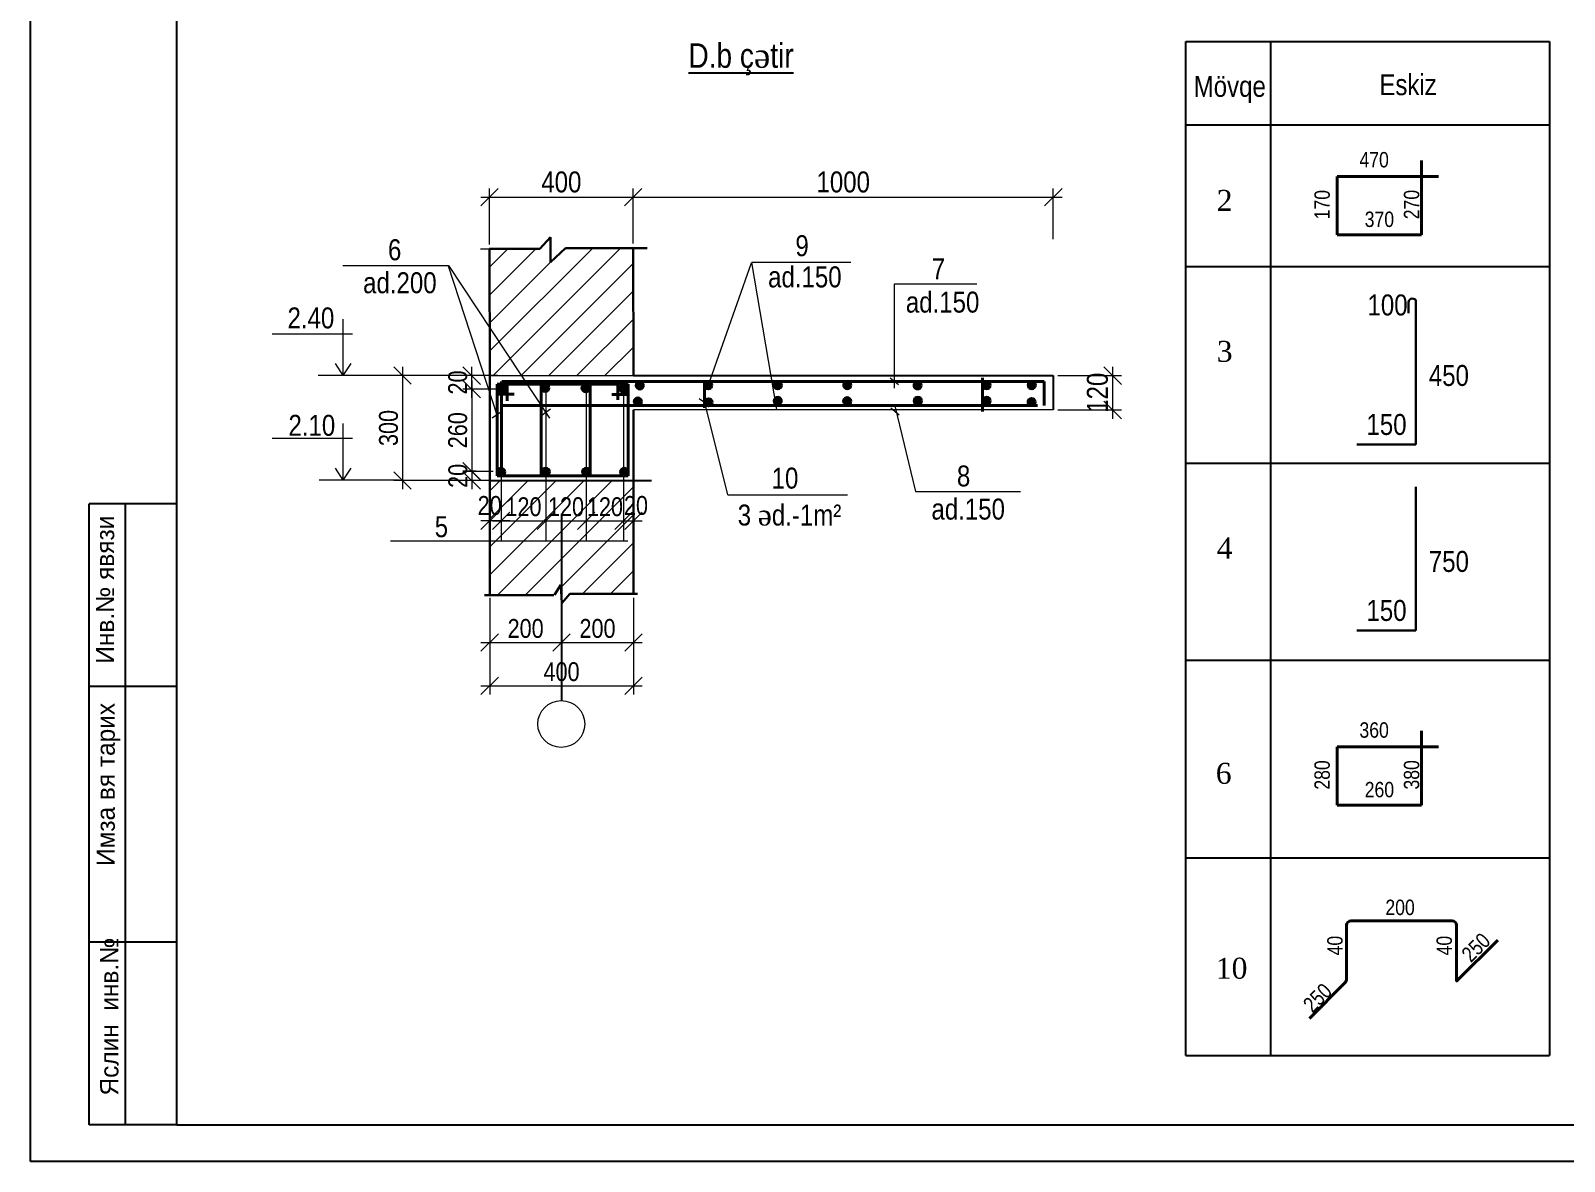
# Model space of a CAD drawing. Header units: millimetres. Extents: x 806395 to 1617731, y -246149 to 193681.
# Drawn here: x 1575733 to 1597666, y -214597 to -198425 of the extents above; entities that cross this region are included whole.
import ezdxf

# ---------------------------------------------------------------- set-up
doc = ezdxf.new("R2010")
doc.units = ezdxf.units.MM
for name, color, linetype, lineweight in [('dim', 7, 'Continuous', 9), ('Olchu', 142, 'Continuous', 9), ('rigel A1', 255, 'Continuous', 40), ('РАЗМЕРЫ', 80, 'Continuous', 9)]:
    doc.layers.add(name, color=color, linetype=linetype, lineweight=lineweight)
doc.styles.add('CP_ATTR', font='A3TI(LA).TTF')
doc.styles.get("Standard").update_dxf_attribs({"font": 'times.ttf'})
doc.styles.add('style1', font='A3TI(LA).TTF', dxfattribs={"height": 400})
doc.styles.add('style6', font='ARIALN.TTF', dxfattribs={"height": 300})
doc.dimstyles.new('DIM_100', dxfattribs={"dimscale": 100, "dimtxt": 400, "dimasz": 2.5, "dimexe": 1.25, "dimexo": 0.625, "dimtad": 1, "dimdec": 0, "dimtxsty": 'style1', "dimblk": 'OBLIQUE', "dimcen": 2.5, "dimdle": 1.25, "dimclrd": 251, "dimclre": 251, "dimaunit": 1, "dimadec": 3, "dimazin": 0, "dimtfac": 1, "dimtdec": 0, "dimtmove": 1, "dimatfit": 3, "dimfxl": 1.25, "dimlwd": 13, "dimlwe": 5, "dimarcsym": 0})

# ---------------------------------------------------------------- blocks, each defined once
blk = doc.blocks.new('_Oblique')
at = {"color": 0, "linetype": 'ByBlock', "lineweight": -2}
blk.add_line((-0.5, -0.5), (0.5, 0.5), dxfattribs=at)
blk = doc.blocks.new('*D265')
at = {"color": 251, "linetype": 'ByBlock', "lineweight": 13, "transparency": 16777216}
blk.add_line((1582040, -203679), (1582040, -203234), dxfattribs=at)
at = {"color": 251, "lineweight": 5, "transparency": 16777216}
for p, q in [((1582414, -203359), (1581915, -203359)), ((1582414, -203554), (1581915, -203554))]:
    blk.add_line(p, q, dxfattribs=at)
at = {"layer": 'Defpoints', "color": 0, "transparency": 16777216}
for p in [(1582040, -203359), (1582477, -203359), (1582477, -203554)]:
    blk.add_point(p, dxfattribs=at)
at = {"color": 251, "lineweight": 13, "transparency": 16777216, "xscale": 250, "yscale": 250, "zscale": 250}
for p, rotation in [((1582040, -203359), 90), ((1582040, -203554), 270)]:
    blk.add_blockref('_Oblique', p, dxfattribs=dict(at, rotation=rotation))
at = {"color": 0, "transparency": 16777216, "insert": (1581840, -203457), "char_height": 300, "attachment_point": 5, "rotation": 90, "style": 'style6'}
blk.add_mtext('{\\H0.9x;20}', dxfattribs=at)
blk = doc.blocks.new('*D266')
at = {"color": 251, "lineweight": 5, "transparency": 16777216}
for p, q in [((1582295, -201484), (1582295, -200682)), ((1584349, -201471), (1584349, -200682))]:
    blk.add_line(p, q, dxfattribs=at)
at = {"color": 251, "linetype": 'ByBlock', "lineweight": 13, "transparency": 16777216}
blk.add_line((1582170, -200807), (1584474, -200807), dxfattribs=at)
at = {"layer": 'Defpoints', "color": 0, "transparency": 16777216}
for p in [(1584349, -200807), (1582295, -201547), (1584349, -201534)]:
    blk.add_point(p, dxfattribs=at)
at = {"color": 251, "lineweight": 13, "transparency": 16777216, "xscale": 250, "yscale": 250, "zscale": 250, "rotation": 180}
blk.add_blockref('_Oblique', (1582295, -200807), dxfattribs=at)
at = {"color": 251, "lineweight": 13, "transparency": 16777216, "xscale": 250, "yscale": 250, "zscale": 250}
blk.add_blockref('_Oblique', (1584349, -200807), dxfattribs=at)
at = {"color": 0, "transparency": 16777216, "insert": (1583322, -200591), "char_height": 300, "attachment_point": 5, "style": 'style6'}
blk.add_mtext('400', dxfattribs=at)
blk = doc.blocks.new('*D267')
at = {"color": 251, "lineweight": 5, "transparency": 16777216}
for p, q in [((1584349, -201409), (1584349, -200682)), ((1590357, -201409), (1590357, -200682))]:
    blk.add_line(p, q, dxfattribs=at)
at = {"color": 251, "linetype": 'ByBlock', "lineweight": 13, "transparency": 16777216}
blk.add_line((1584224, -200807), (1590482, -200807), dxfattribs=at)
at = {"layer": 'Defpoints', "color": 0, "transparency": 16777216}
for p in [(1590357, -200807), (1584349, -201471), (1590357, -201471)]:
    blk.add_point(p, dxfattribs=at)
at = {"color": 251, "lineweight": 13, "transparency": 16777216, "xscale": 250, "yscale": 250, "zscale": 250, "rotation": 180}
blk.add_blockref('_Oblique', (1584349, -200807), dxfattribs=at)
at = {"color": 251, "lineweight": 13, "transparency": 16777216, "xscale": 250, "yscale": 250, "zscale": 250}
blk.add_blockref('_Oblique', (1590357, -200807), dxfattribs=at)
at = {"color": 0, "transparency": 16777216, "insert": (1587353, -200591), "char_height": 300, "attachment_point": 5, "style": 'style6'}
blk.add_mtext('1000', dxfattribs=at)
blk = doc.blocks.new('*D268')
at = {"color": 251, "linetype": 'ByBlock', "lineweight": 13, "transparency": 16777216}
blk.add_line((1591206, -203234), (1591206, -203975), dxfattribs=at)
at = {"color": 251, "lineweight": 5, "transparency": 16777216}
for p, q in [((1590420, -203359), (1591331, -203359)), ((1590420, -203850), (1591331, -203850))]:
    blk.add_line(p, q, dxfattribs=at)
at = {"layer": 'Defpoints', "color": 0, "transparency": 16777216}
for p in [(1590357, -203359), (1590357, -203850), (1591206, -203850)]:
    blk.add_point(p, dxfattribs=at)
at = {"color": 251, "lineweight": 13, "transparency": 16777216, "xscale": 250, "yscale": 250, "zscale": 250}
for p, rotation in [((1591206, -203359), 90), ((1591206, -203850), 270)]:
    blk.add_blockref('_Oblique', p, dxfattribs=dict(at, rotation=rotation))
at = {"color": 0, "transparency": 16777216, "insert": (1590990, -203604), "char_height": 300, "attachment_point": 5, "rotation": 90, "style": 'style6'}
blk.add_mtext('120', dxfattribs=at)
blk = doc.blocks.new('*D269')
at = {"color": 251, "linetype": 'ByBlock', "lineweight": 13, "transparency": 16777216}
blk.add_line((1581051, -203233), (1581051, -204983), dxfattribs=at)
at = {"color": 251, "lineweight": 5, "transparency": 16777216}
for p, q in [((1581969, -203358), (1580926, -203358)), ((1581969, -204858), (1580926, -204858))]:
    blk.add_line(p, q, dxfattribs=at)
at = {"layer": 'Defpoints', "color": 0, "transparency": 16777216}
for p in [(1582032, -203358), (1581051, -204858), (1582032, -204858)]:
    blk.add_point(p, dxfattribs=at)
at = {"color": 251, "lineweight": 13, "transparency": 16777216, "xscale": 250, "yscale": 250, "zscale": 250}
for p, rotation in [((1581051, -203358), 90), ((1581051, -204858), 270)]:
    blk.add_blockref('_Oblique', p, dxfattribs=dict(at, rotation=rotation))
at = {"color": 0, "transparency": 16777216, "insert": (1580851, -204108), "char_height": 300, "attachment_point": 5, "rotation": 90, "style": 'style6'}
blk.add_mtext('{\\H0.9x;300}', dxfattribs=at)
blk = doc.blocks.new('*D270')
at = {"color": 251, "lineweight": 5, "transparency": 16777216}
for p, q in [((1582297, -206537), (1582297, -207302)), ((1583325, -206545), (1583325, -207302))]:
    blk.add_line(p, q, dxfattribs=at)
at = {"color": 251, "linetype": 'ByBlock', "lineweight": 13, "transparency": 16777216}
blk.add_line((1582172, -207177), (1583450, -207177), dxfattribs=at)
at = {"layer": 'Defpoints', "color": 0, "transparency": 16777216}
for p in [(1582297, -206474), (1583325, -206483), (1583325, -207177)]:
    blk.add_point(p, dxfattribs=at)
at = {"color": 251, "lineweight": 13, "transparency": 16777216, "xscale": 250, "yscale": 250, "zscale": 250, "rotation": 180}
blk.add_blockref('_Oblique', (1582297, -207177), dxfattribs=at)
at = {"color": 251, "lineweight": 13, "transparency": 16777216, "xscale": 250, "yscale": 250, "zscale": 250}
blk.add_blockref('_Oblique', (1583325, -207177), dxfattribs=at)
at = {"color": 0, "transparency": 16777216, "insert": (1582811, -206977), "char_height": 300, "attachment_point": 5, "style": 'style6'}
blk.add_mtext('{\\H0.9x;200}', dxfattribs=at)
blk = doc.blocks.new('*D271')
at = {"color": 251, "lineweight": 5, "transparency": 16777216}
for p, q in [((1583325, -206545), (1583325, -207302)), ((1584353, -206742), (1584353, -207302))]:
    blk.add_line(p, q, dxfattribs=at)
at = {"color": 251, "linetype": 'ByBlock', "lineweight": 13, "transparency": 16777216}
blk.add_line((1583200, -207177), (1584478, -207177), dxfattribs=at)
at = {"layer": 'Defpoints', "color": 0, "transparency": 16777216}
for p in [(1583325, -206483), (1584353, -206679), (1584353, -207177)]:
    blk.add_point(p, dxfattribs=at)
at = {"color": 251, "lineweight": 13, "transparency": 16777216, "xscale": 250, "yscale": 250, "zscale": 250, "rotation": 180}
blk.add_blockref('_Oblique', (1583325, -207177), dxfattribs=at)
at = {"color": 251, "lineweight": 13, "transparency": 16777216, "xscale": 250, "yscale": 250, "zscale": 250}
blk.add_blockref('_Oblique', (1584353, -207177), dxfattribs=at)
at = {"color": 0, "transparency": 16777216, "insert": (1583839, -206977), "char_height": 300, "attachment_point": 5, "style": 'style6'}
blk.add_mtext('{\\H0.9x;200}', dxfattribs=at)
blk = doc.blocks.new('*D272')
at = {"color": 251, "lineweight": 5, "transparency": 16777216}
for p, q in [((1582297, -204804), (1582297, -205562)), ((1582462, -205437), (1582462, -205562))]:
    blk.add_line(p, q, dxfattribs=at)
at = {"color": 251, "linetype": 'ByBlock', "lineweight": 13, "transparency": 16777216}
blk.add_line((1582587, -205437), (1582172, -205437), dxfattribs=at)
at = {"layer": 'Defpoints', "color": 0, "transparency": 16777216}
for p in [(1582297, -204742), (1582297, -205437), (1582462, -205374)]:
    blk.add_point(p, dxfattribs=at)
at = {"color": 251, "lineweight": 13, "transparency": 16777216, "xscale": 250, "yscale": 250, "zscale": 250, "rotation": 180}
blk.add_blockref('_Oblique', (1582297, -205437), dxfattribs=at)
at = {"color": 251, "lineweight": 13, "transparency": 16777216, "xscale": 250, "yscale": 250, "zscale": 250}
blk.add_blockref('_Oblique', (1582462, -205437), dxfattribs=at)
at = {"color": 0, "transparency": 16777216, "insert": (1582297, -205218), "char_height": 300, "attachment_point": 5, "style": 'style6'}
blk.add_mtext('{\\H0.9x;20}', dxfattribs=at)
blk = doc.blocks.new('*D279')
at = {"color": 251, "lineweight": 5, "transparency": 16777216}
for p, q in [((1584353, -204804), (1584353, -205562)), ((1584212, -205437), (1584212, -205562))]:
    blk.add_line(p, q, dxfattribs=at)
at = {"color": 251, "linetype": 'ByBlock', "lineweight": 13, "transparency": 16777216}
blk.add_line((1584087, -205437), (1584478, -205437), dxfattribs=at)
at = {"layer": 'Defpoints', "color": 0, "transparency": 16777216}
for p in [(1584353, -204742), (1584212, -205374), (1584353, -205437)]:
    blk.add_point(p, dxfattribs=at)
at = {"color": 251, "lineweight": 13, "transparency": 16777216, "xscale": 250, "yscale": 250, "zscale": 250, "rotation": 180}
blk.add_blockref('_Oblique', (1584212, -205437), dxfattribs=at)
at = {"color": 251, "lineweight": 13, "transparency": 16777216, "xscale": 250, "yscale": 250, "zscale": 250}
blk.add_blockref('_Oblique', (1584353, -205437), dxfattribs=at)
at = {"color": 0, "transparency": 16777216, "insert": (1584389, -205218), "char_height": 300, "attachment_point": 5, "style": 'style6'}
blk.add_mtext('{\\H0.9x;20}', dxfattribs=at)
blk = doc.blocks.new('*D280')
at = {"color": 251, "lineweight": 5, "transparency": 16777216}
for p, q in [((1582462, -204799), (1582462, -205562)), ((1583099, -204795), (1583099, -205562))]:
    blk.add_line(p, q, dxfattribs=at)
at = {"color": 251, "linetype": 'ByBlock', "lineweight": 13, "transparency": 16777216}
blk.add_line((1582337, -205437), (1583224, -205437), dxfattribs=at)
at = {"layer": 'Defpoints', "color": 0, "transparency": 16777216}
for p in [(1582462, -204736), (1583099, -204733), (1583099, -205437)]:
    blk.add_point(p, dxfattribs=at)
at = {"color": 251, "lineweight": 13, "transparency": 16777216, "xscale": 250, "yscale": 250, "zscale": 250, "rotation": 180}
blk.add_blockref('_Oblique', (1582462, -205437), dxfattribs=at)
at = {"color": 251, "lineweight": 13, "transparency": 16777216, "xscale": 250, "yscale": 250, "zscale": 250}
blk.add_blockref('_Oblique', (1583099, -205437), dxfattribs=at)
at = {"color": 0, "transparency": 16777216, "insert": (1582780, -205236), "char_height": 300, "attachment_point": 5, "style": 'style6'}
blk.add_mtext('{\\H0.9x;120}', dxfattribs=at)
blk = doc.blocks.new('*D281')
at = {"color": 251, "lineweight": 5, "transparency": 16777216}
for p, q in [((1583099, -204795), (1583099, -205562)), ((1583678, -204847), (1583678, -205562))]:
    blk.add_line(p, q, dxfattribs=at)
at = {"color": 251, "linetype": 'ByBlock', "lineweight": 13, "transparency": 16777216}
blk.add_line((1582974, -205437), (1583803, -205437), dxfattribs=at)
at = {"layer": 'Defpoints', "color": 0, "transparency": 16777216}
for p in [(1583099, -204733), (1583678, -204785), (1583678, -205437)]:
    blk.add_point(p, dxfattribs=at)
at = {"color": 251, "lineweight": 13, "transparency": 16777216, "xscale": 250, "yscale": 250, "zscale": 250, "rotation": 180}
blk.add_blockref('_Oblique', (1583099, -205437), dxfattribs=at)
at = {"color": 251, "lineweight": 13, "transparency": 16777216, "xscale": 250, "yscale": 250, "zscale": 250}
blk.add_blockref('_Oblique', (1583678, -205437), dxfattribs=at)
at = {"color": 0, "transparency": 16777216, "insert": (1583388, -205236), "char_height": 300, "attachment_point": 5, "style": 'style6'}
blk.add_mtext('{\\H0.9x;120}', dxfattribs=at)
blk = doc.blocks.new('*D282')
at = {"color": 251, "lineweight": 5, "transparency": 16777216}
for p, q in [((1583678, -204847), (1583678, -205562)), ((1584212, -204849), (1584212, -205562))]:
    blk.add_line(p, q, dxfattribs=at)
at = {"color": 251, "linetype": 'ByBlock', "lineweight": 13, "transparency": 16777216}
blk.add_line((1583553, -205437), (1584337, -205437), dxfattribs=at)
at = {"layer": 'Defpoints', "color": 0, "transparency": 16777216}
for p in [(1583678, -204785), (1584212, -204787), (1584212, -205437)]:
    blk.add_point(p, dxfattribs=at)
at = {"color": 251, "lineweight": 13, "transparency": 16777216, "xscale": 250, "yscale": 250, "zscale": 250, "rotation": 180}
blk.add_blockref('_Oblique', (1583678, -205437), dxfattribs=at)
at = {"color": 251, "lineweight": 13, "transparency": 16777216, "xscale": 250, "yscale": 250, "zscale": 250}
blk.add_blockref('_Oblique', (1584212, -205437), dxfattribs=at)
at = {"color": 0, "transparency": 16777216, "insert": (1583945, -205236), "char_height": 300, "attachment_point": 5, "style": 'style6'}
blk.add_mtext('{\\H0.9x;120}', dxfattribs=at)
blk = doc.blocks.new('*D283')
at = {"color": 251, "lineweight": 5, "transparency": 16777216}
for p, q in [((1582297, -206537), (1582297, -207921)), ((1584353, -206537), (1584353, -207921))]:
    blk.add_line(p, q, dxfattribs=at)
at = {"color": 251, "linetype": 'ByBlock', "lineweight": 13, "transparency": 16777216}
blk.add_line((1582172, -207796), (1584478, -207796), dxfattribs=at)
at = {"layer": 'Defpoints', "color": 0, "transparency": 16777216}
for p in [(1582297, -206474), (1584353, -206474), (1584353, -207796)]:
    blk.add_point(p, dxfattribs=at)
at = {"color": 251, "lineweight": 13, "transparency": 16777216, "xscale": 250, "yscale": 250, "zscale": 250, "rotation": 180}
blk.add_blockref('_Oblique', (1582297, -207796), dxfattribs=at)
at = {"color": 251, "lineweight": 13, "transparency": 16777216, "xscale": 250, "yscale": 250, "zscale": 250}
blk.add_blockref('_Oblique', (1584353, -207796), dxfattribs=at)
at = {"color": 0, "transparency": 16777216, "insert": (1583325, -207595), "char_height": 300, "attachment_point": 5, "style": 'style6'}
blk.add_mtext('{\\H0.9x;400}', dxfattribs=at)
blk = doc.blocks.new('*D284')
at = {"color": 251, "linetype": 'ByBlock', "lineweight": 13, "transparency": 16777216}
blk.add_line((1582040, -204603), (1582040, -204983), dxfattribs=at)
at = {"color": 251, "lineweight": 5, "transparency": 16777216}
for p, q in [((1582349, -204728), (1581915, -204728)), ((1582349, -204858), (1581915, -204858))]:
    blk.add_line(p, q, dxfattribs=at)
at = {"layer": 'Defpoints', "color": 0, "transparency": 16777216}
for p in [(1582411, -204728), (1582040, -204858), (1582411, -204858)]:
    blk.add_point(p, dxfattribs=at)
at = {"color": 251, "lineweight": 13, "transparency": 16777216, "xscale": 250, "yscale": 250, "zscale": 250}
for p, rotation in [((1582040, -204728), 90), ((1582040, -204858), 270)]:
    blk.add_blockref('_Oblique', p, dxfattribs=dict(at, rotation=rotation))
at = {"color": 0, "transparency": 16777216, "insert": (1581843, -204793), "char_height": 300, "attachment_point": 5, "rotation": 90, "style": 'style6'}
blk.add_mtext('{\\H0.9x;20}', dxfattribs=at)
blk = doc.blocks.new('*D285')
at = {"color": 251, "linetype": 'ByBlock', "lineweight": 13, "transparency": 16777216}
blk.add_line((1582040, -203429), (1582040, -204850), dxfattribs=at)
at = {"color": 251, "lineweight": 5, "transparency": 16777216}
for p, q in [((1582102, -203554), (1581915, -203554)), ((1582102, -204725), (1581915, -204725))]:
    blk.add_line(p, q, dxfattribs=at)
at = {"layer": 'Defpoints', "color": 0, "transparency": 16777216}
for p in [(1582165, -203554), (1582040, -204725), (1582165, -204725)]:
    blk.add_point(p, dxfattribs=at)
at = {"color": 251, "lineweight": 13, "transparency": 16777216, "xscale": 250, "yscale": 250, "zscale": 250}
for p, rotation in [((1582040, -203554), 90), ((1582040, -204725), 270)]:
    blk.add_blockref('_Oblique', p, dxfattribs=dict(at, rotation=rotation))
at = {"color": 0, "transparency": 16777216, "insert": (1581840, -204140), "char_height": 300, "attachment_point": 5, "rotation": 90, "style": 'style6'}
blk.add_mtext('{\\H0.9x;260}', dxfattribs=at)
blk = doc.blocks.new('vververvg')
at = {"color": 1, "lineweight": 25}
blk.add_line((1575731, -50629), (1575731, -20955), dxfattribs=at)
at = {"color": 1, "lineweight": 25, "ltscale": 15}
blk.add_line((1577821, -50106), (1577821, -21476), dxfattribs=at)
at = {"lineweight": 25, "ltscale": 0.25}
for p, q in [((1576567, -50106), (1576567, -41225)), ((1577089, -50107), (1577089, -41225))]:
    blk.add_line(p, q, dxfattribs=at)
at = {"lineweight": 25}
for p, q in [((1577821, -41225), (1576567, -41225)), ((1577821, -43837), (1576567, -43837)), ((1577821, -47494), (1576567, -47494)), ((1577821, -50106), (1576567, -50106))]:
    blk.add_line(p, q, dxfattribs=at)
at = {"color": 0, "lineweight": 25, "ltscale": 15}
blk.add_line((1577821, -50106), (1617212, -50106), dxfattribs=at)
at = {"color": 0, "lineweight": 25}
blk.add_line((1617734, -50629), (1575731, -50629), dxfattribs=at)
at = {"lineweight": 25, "char_height": 261.21, "width": 6227.25, "attachment_point": 1, "rotation": 90, "style": 'CP_ATTR'}
for s, insert in [('\\pt3143;Инв.№ явязи', (1576664, -43510)), ('\\pt3143;Имза вя тарих', (1576673, -46404)), ('\\pt3143;Яслин  инв.№', (1576725, -49687))]:
    blk.add_mtext(s, dxfattribs=dict(at, insert=insert))

msp = doc.modelspace()

# ---------------------------------------------------------------- hatches: boundary and pattern name
at = {"lineweight": 13, "ltscale": 50}
h = msp.add_hatch(dxfattribs=at)
h.set_pattern_fill('JIS_WOOD', color=256, scale=400, style=0)
h.set_pattern_definition([(45, (-692328.42, -559232.3), (-200, 200), [])])
h.paths.add_polyline_path([(1584349.128, -201533.755), (1583383.156, -201533.755), (1583165.628, -201738.269), (1583165.628, -201559.322), (1582294.929, -201546.544), (1582296.065, -203358.687), (1584354.868, -203358.664)])
h.paths.add_polyline_path([(1584353.376, -204857.517), (1582297.217, -204857.517), (1582297.217, -206497.269), (1583243.612, -206497.269), (1583320.786, -206345.739), (1583320.786, -206430.834), (1583322.434, -206479.643), (1584353.376, -206479.643)])
at = {"lineweight": 40, "ltscale": 15}
for points in [[(1582425.366, -203554.427, -1), (1582527.959, -203554.427, -1)], [(1583039.048, -203533.426, -1), (1583141.641, -203533.426, -1)], [(1583617.213, -203537.868, -1), (1583719.806, -203537.868, -1)], [(1584160.279, -203548.942, -1), (1584262.872, -203548.942, -1)], [(1584391.749, -203499.214, -1), (1584494.342, -203499.214, -1)], [(1585369.907, -203496.864, -1), (1585472.5, -203496.864, -1)], [(1586365.897, -203497.587, -1), (1586468.49, -203497.587, -1)], [(1587360.013, -203495.749, -1), (1587462.606, -203495.749, -1)], [(1588365.746, -203498.397, -1), (1588468.339, -203498.397, -1)], [(1589351.274, -203495.736, -1), (1589453.867, -203495.736, -1)], [(1589998.318, -203496.109, -1), (1590100.911, -203496.109, -1)], [(1584365.513, -203729.609, -1), (1584468.106, -203729.609, -1)], [(1585374.594, -203740.869, -1), (1585477.187, -203740.869, -1)], [(1586364.701, -203720.592, -1), (1586467.294, -203720.592, -1)], [(1587359.345, -203725.116, -1), (1587461.938, -203725.116, -1)], [(1588369.1, -203719.821, -1), (1588471.693, -203719.821, -1)], [(1589352.664, -203719.821, -1), (1589455.257, -203719.821, -1)], [(1589995.616, -203735.919, -1), (1590098.209, -203735.919, -1)], [(1582410.582, -204736.011, -1), (1582513.175, -204736.011, -1)], [(1583047.663, -204732.778, -1), (1583150.256, -204732.778, -1)], [(1583626.484, -204733.395, -1), (1583729.077, -204733.395, -1)], [(1584168.752, -204735.972, -1), (1584271.345, -204735.972, -1)]]:
    msp.add_hatch(color=0, dxfattribs=at).paths.add_polyline_path(points)

# ---------------------------------------------------------------- linework, layer by layer
at = {"color": 7, "lineweight": 25}
for p, q in [((1592251.922, -198577.641), (1597451.512, -198577.641)), ((1592251.922, -213084.794), (1592251.922, -198577.641)), ((1593468.142, -213084.794), (1593468.142, -198577.641)), ((1597451.512, -198577.641), (1597451.512, -213084.794)), ((1592251.922, -199770.627), (1597451.512, -199770.627)), ((1592251.922, -201798.627), (1597451.512, -201798.627)), ((1592251.922, -204612.627), (1597451.512, -204612.627)), ((1592251.922, -207426.627), (1597451.512, -207426.627)), ((1592251.922, -210255.711), (1597451.512, -210255.711)), ((1592251.922, -213084.794), (1597451.512, -213084.794))]:
    msp.add_line(p, q, dxfattribs=at)
at = {"color": 7, "lineweight": 40}
for p, q in [((1595622.093, -201345.005), (1595622.093, -200282.084)), ((1594418.154, -200510.207), (1595866.556, -200510.207)), ((1594418.154, -200510.207), (1594418.154, -201345.005)), ((1594418.154, -201345.005), (1595622.093, -201345.005)), ((1595622.093, -209502.167), (1595622.093, -208439.247)), ((1594418.154, -208667.37), (1595866.556, -208667.37)), ((1594418.154, -208667.37), (1594418.154, -209502.167)), ((1594418.154, -209502.167), (1595622.093, -209502.167))]:
    msp.add_line(p, q, dxfattribs=at)
at = {"lineweight": 13, "ltscale": 50}
for p, q in [((1582167.567, -201546.544), (1583012.053, -201546.544)), ((1583012.053, -201546.544), (1583165.628, -201380.375)), ((1583165.628, -201380.375), (1583165.628, -201738.269)), ((1583165.628, -201738.269), (1583383.156, -201533.755)), ((1583383.156, -201533.755), (1584547.538, -201533.755)), ((1586034.528, -201748.619), (1585421.203, -203496.864)), ((1586041.307, -201741.979), (1586399.913, -203841.523)), ((1586045.104, -201738.064), (1587459.961, -201738.064)), ((1580196.891, -201784.218), (1581707.79, -201784.218)), ((1581702.547, -201788.153), (1582404.213, -203933.124)), ((1581707.79, -201784.218), (1583154.683, -203968.844)), ((1588085.382, -203540.286), (1588085.382, -202044.682)), ((1588085.382, -202044.682), (1589265.718, -202044.682)), ((1581006.215, -203357.517), (1579844.092, -203357.517)), ((1582297.217, -203357.517), (1582297.217, -204872.734)), ((1582315.313, -203358.664), (1584354.868, -203358.664)), ((1588143.187, -203492.083), (1588024.051, -203393.238)), ((1585703.26, -205063.025), (1585367.52, -203726.215)), ((1582333.753, -203964.03), (1582471.871, -203865.902)), ((1583029.9, -203933.772), (1583168.019, -203835.644)), ((1588150.826, -203922.344), (1588031.689, -203823.499)), ((1588091.122, -203793.372), (1588386.699, -205014.102)), ((1584353.376, -204107.552), (1584353.376, -204872.734)), ((1581006.395, -204855.006), (1579859.91, -204855.006)), ((1585703.26, -205063.025), (1587414.239, -205063.025)), ((1588386.699, -205014.102), (1589889.598, -205016.89)), ((1584273.515, -205725.304), (1580880.318, -205725.304))]:
    msp.add_line(p, q, dxfattribs=at)
at = {"lineweight": 30, "ltscale": 50}
for p, q in [((1582297.217, -203357.517), (1582294.929, -201546.544)), ((1582294.929, -201546.544), (1583012.053, -201546.544)), ((1583012.053, -201546.544), (1583165.628, -201380.375)), ((1583165.628, -201380.375), (1583165.628, -201738.269)), ((1583165.628, -201738.269), (1583383.156, -201533.755)), ((1583383.156, -201533.755), (1584547.538, -201533.755)), ((1584349.128, -201533.755), (1584354.868, -203358.664)), ((1582297.217, -203357.517), (1582297.217, -206497.269)), ((1584353.376, -204107.552), (1584353.376, -206479.643)), ((1583224.112, -206492.862), (1583316.763, -206351.86)), ((1583316.763, -206351.86), (1583330.006, -206611.853)), ((1582222.842, -206497.269), (1583215.299, -206497.269)), ((1583330.006, -206611.853), (1583444.668, -206479.643)), ((1583444.668, -206479.643), (1584410.685, -206479.643))]:
    msp.add_line(p, q, dxfattribs=at)
at = {"lineweight": 40, "ltscale": 50}
for p, q in [((1583627.35, -203479.766), (1582402.948, -203479.766)), ((1582402.948, -203479.766), (1582402.948, -204793.01)), ((1582468.12, -203444.085), (1582468.12, -204685.095)), ((1582470.199, -203443.921), (1590224.594, -203443.921)), ((1582549.247, -203482.615), (1582549.247, -203719.039)), ((1583031.03, -203479.766), (1583031.03, -204793.01)), ((1584278.216, -203479.766), (1583060.277, -203479.766)), ((1583731.855, -204793.01), (1583731.855, -203479.766)), ((1584131.555, -203481.611), (1584131.555, -203703.709)), ((1584278.216, -204793.01), (1584278.216, -203479.766)), ((1585368.815, -203820.54), (1585367.456, -203429.551)), ((1590224.594, -203443.921), (1590224.594, -203785.113)), ((1582405.885, -203624.539), (1582644.881, -203624.539)), ((1584275.73, -203630.831), (1584042.971, -203630.831)), ((1582402.948, -204793.01), (1583627.35, -204793.01)), ((1583060.277, -204793.01), (1584278.216, -204793.01))]:
    msp.add_line(p, q, dxfattribs=at)
at = {"color": 0, "lineweight": 20, "ltscale": 15}
for p, q in [((1583098.959, -203533.326), (1583098.959, -205725.204)), ((1583677.781, -203523.09), (1583677.781, -205725.304)), ((1582461.878, -203554.427), (1582461.878, -205725.304)), ((1584211.576, -203548.942), (1584211.576, -205725.304))]:
    msp.add_line(p, q, dxfattribs=at)
at = {"lineweight": 25, "ltscale": 50}
for p, q in [((1584354.868, -203358.664), (1590357.108, -203358.664)), ((1590357.108, -203358.664), (1590357.108, -203850.163))]:
    msp.add_line(p, q, dxfattribs=at)
at = {"color": 0, "lineweight": 40, "ltscale": 15}
msp.add_line((1589342.906, -203873.907), (1589342.906, -203389.518), dxfattribs=at)
at = {"lineweight": 20, "ltscale": 15}
msp.add_line((1585294.409, -203685.354), (1585438.664, -203785.286), dxfattribs=at)
at = {"color": 0, "lineweight": 40, "ltscale": 30}
msp.add_line((1590133.256, -203787.981), (1582476.662, -203787.981), dxfattribs=at)
at = {"color": 0, "lineweight": 15, "ltscale": 30}
for p, q in [((1584353.376, -204107.552), (1584353.376, -203850.163)), ((1584353.376, -203850.163), (1584357.687, -203850.163)), ((1590357.108, -203850.163), (1584357.687, -203850.163))]:
    msp.add_line(p, q, dxfattribs=at)
at = {"color": 0, "lineweight": 30, "ltscale": 30}
msp.add_line((1584353.376, -204107.552), (1584353.376, -203850.163), dxfattribs=at)
for p, q in [((1582297.217, -204857.517), (1584611.531, -204857.517)), ((1583325.217, -205337.032), (1583325.217, -208007.09))]:
    msp.add_line(p, q)
at = {"color": 0, "lineweight": 40, "ltscale": 15}
for centre in [(1582476.662, -203554.427), (1583090.344, -203533.426), (1583668.509, -203537.868), (1584211.576, -203548.942), (1584443.045, -203499.214), (1585421.203, -203496.864), (1586417.193, -203497.587), (1587411.31, -203495.749), (1588417.042, -203498.397), (1589402.571, -203495.736), (1590049.615, -203496.109), (1584416.809, -203729.609), (1585425.891, -203740.869), (1586415.997, -203720.592), (1587410.642, -203725.116), (1588420.397, -203719.821), (1589403.96, -203719.821), (1590046.912, -203735.919), (1582461.878, -204736.011), (1583098.959, -204732.778), (1583677.781, -204733.395), (1584220.048, -204735.972)]:
    msp.add_circle(centre, 51.296, dxfattribs=at)
at = {"lineweight": 20, "ltscale": 15}
msp.add_circle((1583320.667, -208342.093), 335.033, dxfattribs=at)
at = {"layer": 'dim', "color": 0, "lineweight": 15, "ltscale": 0.5}
for p, q in [((1580202.307, -203357.361), (1580202.307, -202549.419)), ((1580202.307, -203357.023), (1580202.307, -202658.654)), ((1580202.307, -203357.361), (1580202.307, -202658.991)), ((1580337.442, -202765.135), (1579184.487, -202765.135)), ((1580202.307, -203357.361), (1580090.484, -203187.224)), ((1580202.307, -203357.361), (1580314.129, -203187.224)), ((1580202.307, -204852.589), (1580202.307, -204044.647)), ((1580202.307, -204852.252), (1580202.307, -204153.882)), ((1580202.307, -204852.589), (1580202.307, -204154.22)), ((1580337.442, -204260.363), (1579184.487, -204260.363)), ((1580202.307, -204852.589), (1580090.484, -204682.452)), ((1580202.307, -204852.589), (1580314.129, -204682.452))]:
    msp.add_line(p, q, dxfattribs=at)
at = {"layer": 'rigel A1', "color": 0}
msp.add_lwpolyline([(1594020.387, -212552.365), (1594523.722, -212049.03, 0.198912367), (1594552.402, -211979.79), (1594552.402, -211220.205, -0.414213562), (1594617.682, -211154.925), (1596059.265, -211154.925, -0.414213562), (1596124.545, -211220.205), (1596124.545, -212012.47, 0.668178638), (1596130.117, -212014.778), (1596713.466, -211431.428)], format="xyb", dxfattribs=at)
at = {"layer": 'РАЗМЕРЫ', "color": 0, "lineweight": 30, "ltscale": 15}
for p, q in [((1595438.08, -202464.85), (1595438.08, -202314.033)), ((1595542.993, -202289.497), (1595541.549, -204342.689)), ((1595541.549, -204342.689), (1594699.345, -204342.689)), ((1595542.993, -204949.745), (1595541.549, -207002.936)), ((1595541.549, -207002.936), (1594699.345, -207002.936))]:
    msp.add_line(p, q, dxfattribs=at)
msp.add_open_spline([(1595438.08, -202314.033), (1595438.08, -202231.672), (1595543.018, -202253.582), (1595542.993, -202289.497)], degree=3, dxfattribs=at)

# ---------------------------------------------------------------- block references
at = {"xscale": 0.9998965338851526, "yscale": 0.9998965338851526, "zscale": 0.9998965338851526}
msp.add_blockref('vververvg', (164.32, -163973.739), dxfattribs=at)

# ---------------------------------------------------------------- texts
at = {"color": 7, "lineweight": 25}
for s, p in [('2', (1592694.25, -201002.796)), ('3', (1592694.25, -203161.509)), ('4', (1592694.25, -205975.509)), ('6', (1592680.906, -209196.743)), ('10', (1592680.906, -211984.89))]:
    msp.add_text(s, height=300, dxfattribs=at).set_placement(p)
at = {"color": 0, "insert": (1585891.891, -198834.92), "char_height": 350, "width": 3851.02087, "attachment_point": 5, "style": 'style6'}
msp.add_mtext('{\\LD.b \\fArial Narrow|b0|i0|c238|p34;ç\\fTimes New Roman|b0|i0|c0|p18;ə\\fArial Narrow|b0|i0|c238|p34;tir}', dxfattribs=at)
at = {"color": 0, "lineweight": 0, "insert": (1592880.967, -199266.757, -52.59), "char_height": 300, "attachment_point": 5, "style": 'style6'}
msp.add_mtext('{\\fArial Narrow|b0|i0|c238|p34;Mövqe}', dxfattribs=at)
at = {"color": 7, "style": 'style6'}
for s, insert, char_height, width, attachment_point in [('         Eskiz', (1595841.633, -199047.529), 300, 5710.48027, 3), ('{\\fArial Narrow|b0|i0|c186|p34;    \\fArial Narrow|b0|i0|c204|p34;\\H0.88x;470}', (1594416.901, -200160.74), 250, 2855.24014, 1), ('{\\fArial Narrow|b0|i0|c186|p34;   \\fArial Narrow|b0|i0|c204|p34;\\H0.73333x;370}', (1594524.196, -201012.999), 300, 2855.24014, 1), ('{\\fArial Narrow|b0|i0|c186|p34;    \\fArial Narrow|b0|i0|c204|p34;\\H0.88x;360}', (1594416.901, -208317.902), 250, 2855.24014, 1), ('{\\fArial Narrow|b0|i0|c186|p34;   \\fArial Narrow|b0|i0|c204|p34;\\H0.73333x;260}', (1594524.196, -209170.161), 300, 2855.24014, 1), ('{\\fArial Narrow|b0|i0|c186|p34;    }200', (1594826.096, -210854.318), 220, 2855.24014, 1)]:
    msp.add_mtext(s, dxfattribs=dict(at, insert=insert, char_height=char_height, width=width, attachment_point=attachment_point))
at = {"color": 7, "width": 2855.24014, "attachment_point": 1, "rotation": 90, "style": 'style6'}
for s, insert, char_height in [('\\pxql;{\\fArial Narrow|b0|i0|c238|p34;            \\fArial Narrow|b0|i0|c204|p34;\\H0.73333x;170}', (1594092.052, -202270.643), 300), ('{\\fArial Narrow|b0|i0|c238|p34;            \\fArial Narrow|b0|i0|c204|p34;\\H1.1x;270}', (1595370.949, -201886.749), 200), ('\\pxql;{\\fArial Narrow|b0|i0|c238|p34;            \\fArial Narrow|b0|i0|c204|p34;\\H0.73333x;280}', (1594092.052, -210427.805), 300), ('{\\fArial Narrow|b0|i0|c238|p34;            \\fArial Narrow|b0|i0|c204|p34;\\H1.1x;380}', (1595370.949, -210043.912), 200), ('\\pxt5;{\\fArial Narrow|b0|i0|c186|p34;    }40', (1594274.825, -211932.237), 220), ('{\\fArial Narrow|b0|i0|c186|p34;    }40', (1595837.903, -211932.237), 220)]:
    msp.add_mtext(s, dxfattribs=dict(at, insert=insert, char_height=char_height))
at = {"lineweight": 13, "ltscale": 20, "char_height": 300, "attachment_point": 1, "style": 'style6'}
for s, insert in [('6', (1580842.646, -201408.781)), ('9', (1586669.018, -201350.646)), ('7', (1588618.788, -201682.681)), ('10', (1586329.1, -204674.848)), ('8', (1588978.919, -204643.896)), ('5', (1581511.348, -205369.659))]:
    msp.add_mtext(s, dxfattribs=dict(at, insert=insert))
at = {"lineweight": 13, "ltscale": 50, "char_height": 300, "attachment_point": 1, "style": 'style6'}
for s, insert in [('{\\fArial Narrow|b0|i0|c238|p34;ad.150}', (1586278.586, -201796.863)), ('{\\fArial Narrow|b0|i0|c238|p34;ad.150}', (1588248.539, -202157.422)), ('{\\fArial Narrow|b0|i0|c238|p34;2.40}', (1579405.645, -202383.843)), ('{\\fArial Narrow|b0|i0|c238|p34;3 \\fTimes New Roman|b0|i0|c238|p18;ə\\fArial Narrow|b0|i0|c238|p34;d.-1m²}', (1585844.497, -205203.043)), ('{\\fArial Narrow|b0|i0|c238|p34;ad.150}', (1588614.63, -205118.03))]:
    msp.add_mtext(s, dxfattribs=dict(at, insert=insert))
for s, insert, width in [('{\\fArial Narrow|b0|i0|c238|p34;ad.200}', (1580486.889, -201880.48), 6.32742), ('{\\fArial Narrow|b0|i0|c238|p34;2.10}', (1579419.274, -203919.813), 4.88116)]:
    msp.add_mtext(s, dxfattribs=dict(at, insert=insert, width=width))
at = {"char_height": 300, "width": 262.14067, "attachment_point": 1, "style": 'style6'}
for s, insert in [('\\A1;{\\fArial Narrow|b0|i0|c238|p34;100}', (1594850.724, -202198.507)), ('\\A1;{\\fArial Narrow|b0|i0|c238|p34;450}', (1595727.859, -203206.506)), ('\\A1;{\\fArial Narrow|b0|i0|c238|p34;150}', (1594836.118, -203907.366)), ('\\A1;7{\\fArial Narrow|b0|i0|c238|p34;50}', (1595727.859, -205866.754)), ('\\A1;{\\fArial Narrow|b0|i0|c238|p34;150}', (1594836.118, -206567.614))]:
    msp.add_mtext(s, dxfattribs=dict(at, insert=insert))
at = {"layer": 'Olchu', "color": 0, "char_height": 220, "attachment_point": 5, "rotation": 45, "style": 'style6'}
for insert in [(1596401.731, -211537.389), (1594136.328, -212257.8)]:
    msp.add_mtext('{\\fArial Narrow|b0|i0|c238|p34;25}0', dxfattribs=dict(at, insert=insert))

# ---------------------------------------------------------------- dimensions: what is measured, and where the dimension line sits
for base, p1, p2, text, picture, middle in [((1584349.128, -200806.725), (1582294.929, -201546.544), (1584349.128, -201533.755), '400', '*D266', (1583322.029, -200591.053)), ((1590357.108, -200806.725), (1584349.128, -201471.255), (1590357.108, -201471.255), '1000', '*D267', (1587353.118, -200591.053)), ((1584353.376, -207795.523), (1582297.217, -206474.227), (1584353.376, -206474.227), '{\\H0.9x;400}', '*D283', (1583325.297, -207595.168))]:
    dim = msp.add_linear_dim(base=base, p1=p1, p2=p2, text=text, dimstyle='DIM_100', override={"dimtxsty": 'style6'})
    dim.commit()
    dim.dimension.update_dxf_attribs({"geometry": picture, "text_midpoint": middle})
for base, p1, p2, text, picture, middle in [((1581051.291, -204857.517), (1582031.542, -203357.517), (1582031.542, -204857.517), '{\\H0.9x;300}', '*D269', (1580850.937, -204107.517)), ((1582040.26, -204724.82), (1582164.711, -203554.427), (1582164.711, -204724.82), '{\\H0.9x;260}', '*D285', (1581839.906, -204139.624))]:
    dim = msp.add_linear_dim(base=base, p1=p1, p2=p2, angle=90, text=text, dimstyle='DIM_100', override={"dimtxsty": 'style6'})
    dim.commit()
    dim.dimension.update_dxf_attribs({"geometry": picture, "text_midpoint": middle})
for base, p1, p2, angle, text, picture, middle in [((1582040.26, -203358.664), (1582476.662, -203554.427), (1582476.662, -203358.664), 90, '{\\H0.9x;20}', '*D265', (1582040.26, -203456.546)), ((1591205.835, -203850.163), (1590357.108, -203358.664), (1590357.108, -203850.163), 90, '120', '*D268', (1591205.835, -203604.413)), ((1582039.66, -204857.517), (1582411.217, -204727.965), (1582411.217, -204857.517), 90, '{\\H0.9x;20}', '*D284', (1582043.284, -204792.741)), ((1584353.376, -205436.538), (1584211.576, -205374.038), (1584353.376, -204741.562), 180, '{\\H0.9x;20}', '*D279', (1584388.94, -205418.138))]:
    dim = msp.add_linear_dim(base=base, p1=p1, p2=p2, angle=angle, text=text, dimstyle='DIM_100', override={"dimtxsty": 'style6'})
    dim.commit()
    dim.dimension.update_dxf_attribs({"geometry": picture, "text_midpoint": middle, "dimtype": 160})
for base, p1, p2, text, picture, middle in [((1582297.217, -205436.538), (1582461.878, -205374.038), (1582297.217, -204741.562), '{\\H0.9x;20}', '*D272', (1582297.217, -205418.138)), ((1583098.959, -205436.538), (1582461.878, -204736.011), (1583098.959, -204732.778), '{\\H0.9x;120}', '*D280', (1582780.419, -205436.538)), ((1583677.781, -205436.538), (1583098.959, -204732.778), (1583677.781, -204784.691), '{\\H0.9x;120}', '*D281', (1583388.37, -205436.538)), ((1584211.576, -205436.538), (1583677.781, -204784.691), (1584211.576, -204786.564), '{\\H0.9x;120}', '*D282', (1583944.678, -205436.538)), ((1583325.217, -207177.391), (1582297.217, -206474.227), (1583325.217, -206482.563), '{\\H0.9x;200}', '*D270', (1582811.217, -207177.391)), ((1584353.376, -207177.391), (1583325.217, -206482.563), (1584353.376, -206679.433), '{\\H0.9x;200}', '*D271', (1583839.297, -207177.391))]:
    dim = msp.add_linear_dim(base=base, p1=p1, p2=p2, text=text, dimstyle='DIM_100', override={"dimtxsty": 'style6'})
    dim.commit()
    dim.dimension.update_dxf_attribs({"geometry": picture, "text_midpoint": middle, "dimtype": 160})

doc.saveas('drawing.dxf')
